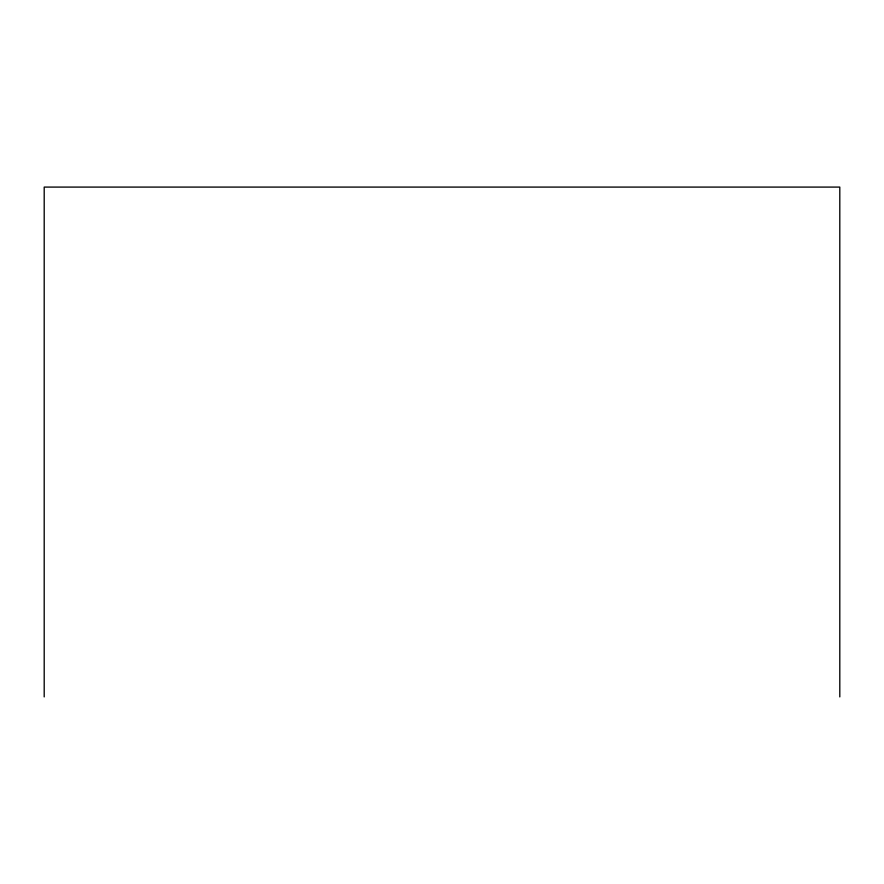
<?xml version="1.0" encoding="UTF-8"?>
<svg xmlns="http://www.w3.org/2000/svg" width="884" height="884" viewBox="0 0 884 884"><rect width="100%" height="100%" fill="white"/><g stroke="black" fill="none" stroke-linecap="round" stroke-linejoin="round"><path stroke-width="1.33" d="M839.8 696.912L839.8 187.088L44.2 187.088L44.2 696.912"/></g></svg>
